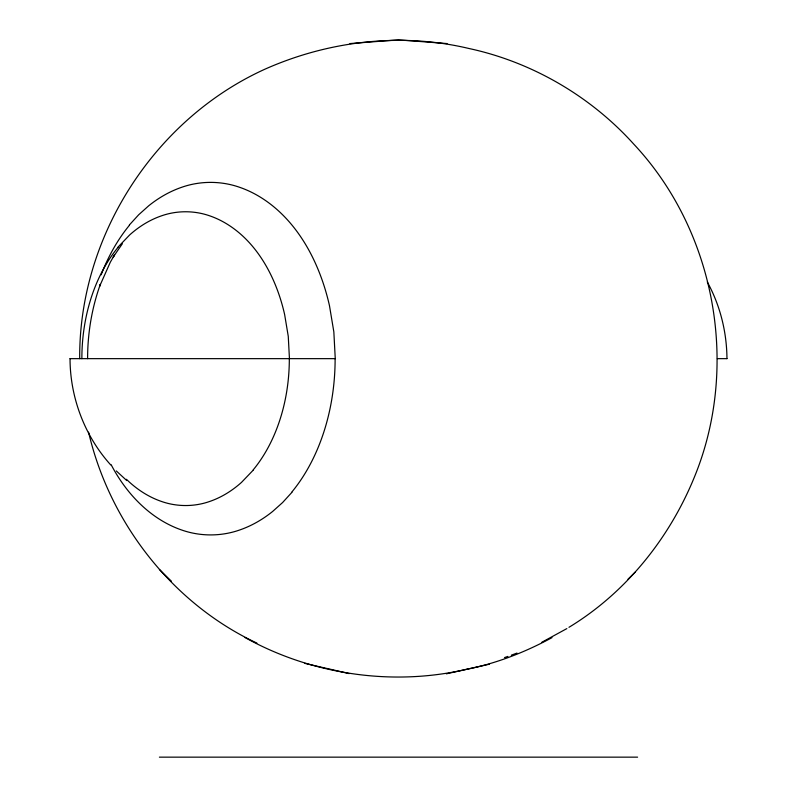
<?xml version="1.0" encoding="UTF-8"?>
<svg xmlns="http://www.w3.org/2000/svg" width="797" height="797" viewBox="0 0 797 797"><rect width="100%" height="100%" fill="white"/><g stroke="black" fill="none" stroke-linecap="round" stroke-linejoin="round"><path stroke-width="1.2" d="M87.6 358.65C87.6 333.415 91.785 308.16 100.312 284.39L99.665 286.183L110.305 262.223L114.559 254.771L113.214 257.052L122.339 243.772M79.7 358.65C78.754 237.028 153.871 119.719 264.554 69.359C328.105 40.976 400.791 32.259 468.686 48.438C531.808 61.947 590.438 96.098 633.685 144.038C715.706 231.469 739.925 366.759 694.217 477.523C669.171 538.672 625.705 592.858 568.958 627.309M129.363 224.983L138.688 214.762L148.66 205.825A180.66 127.749 -90 0 1 181.487 187.355C200.216 180.72 221.118 180.74 239.847 187.375A180.859 127.889 -90 0 1 272.654 205.855C289.839 219.713 303.079 237.944 312.773 257.67A179.763 127.112 90 0 1 329.49 305.759L333.843 331.891L335.258 358.65L70.056 358.65M117.866 247.259L129.722 234.886A150.344 106.31 -90 0 1 161.293 215.907C176.904 210.368 194.329 210.388 209.94 215.917A150.494 106.419 -90 0 1 241.491 234.896C253.795 245.944 263.418 259.712 270.701 274.507A149.806 105.931 90 0 1 284.639 314.576L288.265 336.354L289.441 358.65M253.336 470.031L241.481 482.404A150.344 106.31 90 0 1 209.92 501.383C194.309 506.932 176.874 506.912 161.263 501.383A150.503 106.419 90 0 1 129.682 482.374L126.414 479.286M291.931 492.307L282.616 502.528L272.644 511.455A180.66 127.749 90 0 1 239.827 529.935C221.088 536.58 200.186 536.57 181.447 529.925A180.869 127.889 90 0 1 148.611 511.425C132.969 498.773 120.486 482.504 111.162 464.741M635.209 572.156L627.996 579.18M566.846 628.604L541.811 642.272M552.002 637.63C525.761 651.856 497.497 663.054 468.198 668.982M511.305 655.194L516.954 653.082M504.491 657.585L507.908 656.409M244.898 637.47C311.946 674.79 393.23 686.685 467.959 668.982M446.33 673.844L489.488 664.19M349.923 43.576L398.5 39.85L447.077 43.576M717.37 358.65L726.944 358.65M159.4 757.15L637.6 757.15M326.909 668.434L349.176 673.614M304.743 663.353L326.64 668.434M256.903 643.099C172.331 603.409 109.647 522.782 88.567 432.143M171.425 581.222L159.4 569.516M126.743 480.551L116.312 470.947M110.703 464.91C84.661 436.059 70.096 397.474 70.036 358.65M707.308 282.018C720.179 305.4 726.754 332 726.964 358.65M81.872 358.65A146.16 103.351 -90 0 1 117.976 247.439M289.321 358.65A146.16 103.351 90 0 1 253.227 469.851M335.119 358.65A175.39 124.023 90 0 1 291.802 492.098M101.159 274.816A175.39 124.023 -90 0 1 129.493 225.192"/></g></svg>
